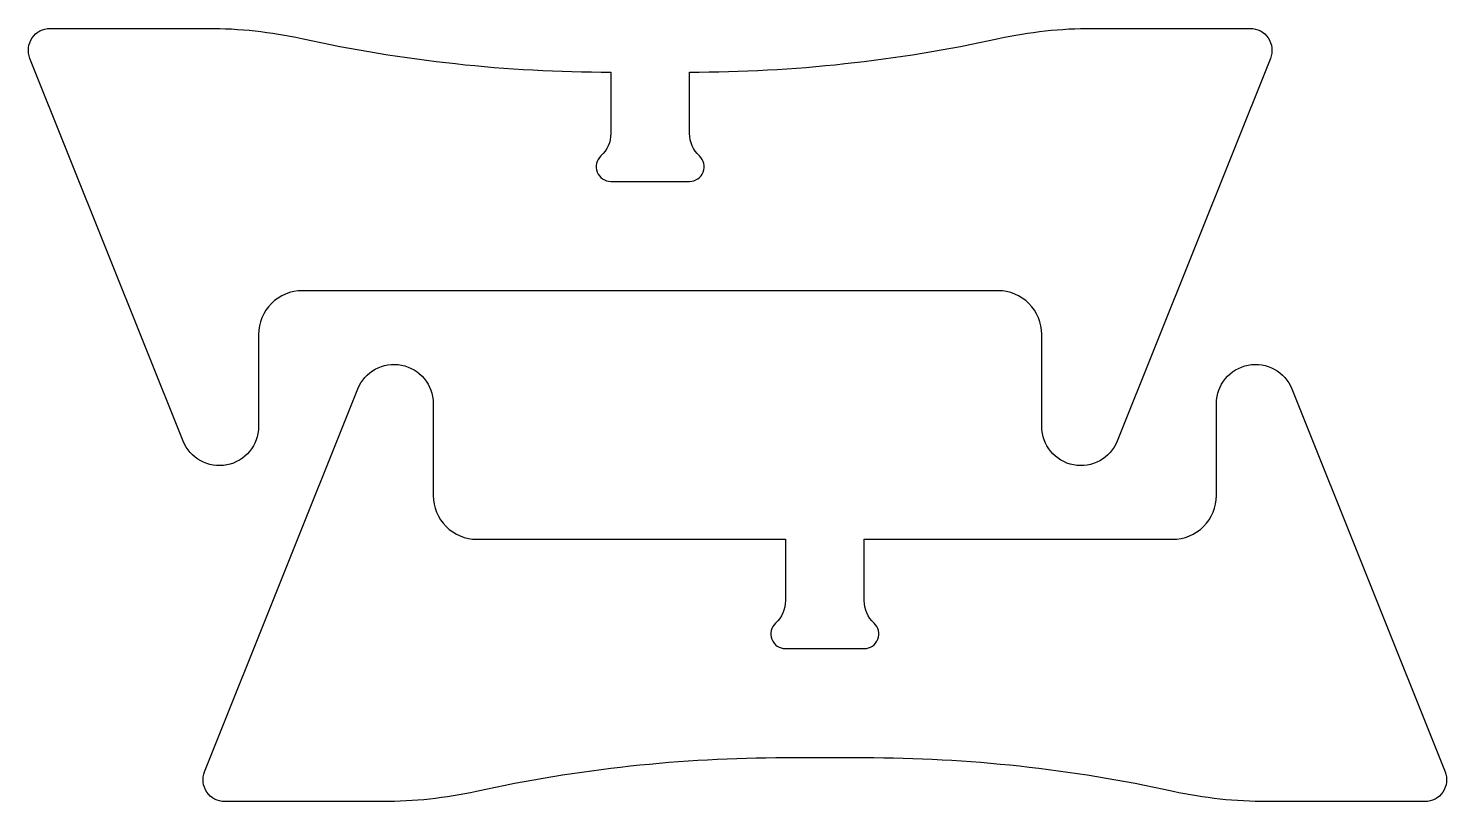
# Model space of a CAD drawing. Header units: millimetres. Extents: x 13 to 338, y -189 to -12.
import ezdxf

# ---------------------------------------------------------------- set-up
doc = ezdxf.new("R2010")
doc.units = ezdxf.units.MM
doc.header["$MEASUREMENT"] = 0

msp = doc.modelspace()

# ---------------------------------------------------------------- linework, layer by layer
for points in [[(166.75, -41.18, -0.210016), (164.49, -36.03), (164.49, -22, 0.054137), (235.11, -14.33, -0.054137), (256.57, -12), (292.6, -12, -0.530598), (297.24, -18.86), (262.24, -106.38, -0.825792), (244.99, -103.06), (244.99, -82, 0.414214), (234.99, -72), (75.99, -72, 0.414214), (65.99, -82), (65.99, -103.06, -0.825792), (48.74, -106.38), (13.73, -18.86, -0.530598), (18.37, -12), (54.4, -12, -0.054137), (75.86, -14.33, 0.054137), (146.49, -22), (146.49, -36.03, -0.210016), (144.22, -41.18, 0.683706), (146.49, -47), (164.49, -47, 0.683706)], [(186.4, -142.88, -0.210016), (184.14, -148.04, 0.683706), (186.4, -153.85), (204.4, -153.85, 0.683706), (206.67, -148.04, -0.210016), (204.4, -142.88), (204.4, -128.85), (274.9, -128.85, 0.414214), (284.9, -118.85), (284.9, -97.8, -0.825792), (302.15, -94.48), (337.16, -182, -0.530598), (332.52, -188.85), (296.49, -188.85, -0.054137), (275.02, -186.52, 0.054137), (204.4, -178.85), (186.4, -178.85, 0.054137), (115.78, -186.52, -0.054137), (94.31, -188.85), (58.29, -188.85, -0.530598), (53.64, -182), (88.65, -94.48, -0.825792), (105.9, -97.8), (105.9, -118.85, 0.414214), (115.9, -128.85), (186.4, -128.85)]]:
    msp.add_lwpolyline(points, format="xyb", close=True)

doc.saveas('drawing.dxf')
